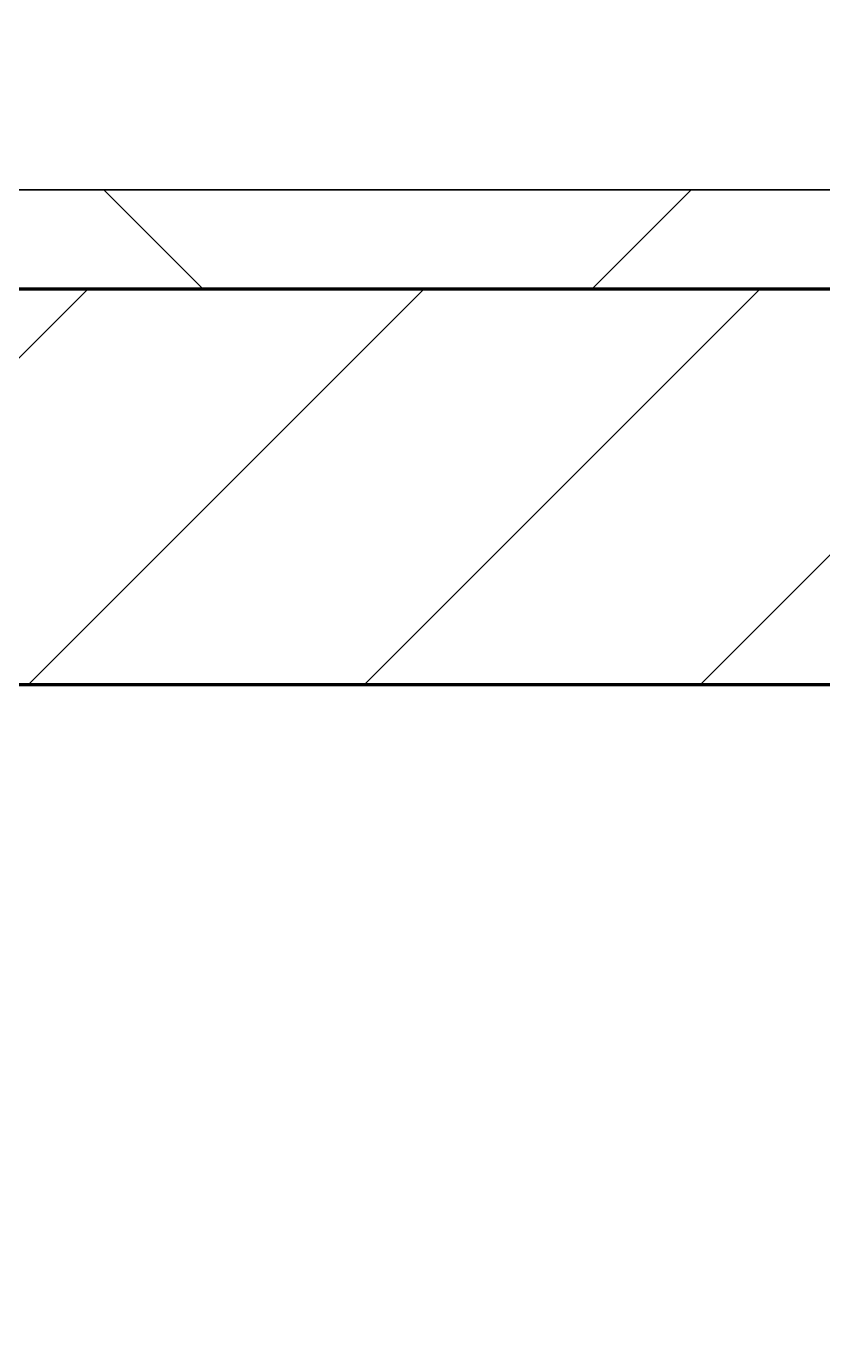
# Model space of a CAD drawing. Header units: millimetres. Extents: x -678720 to -601931, y -306 to 39239.
# Drawn here: x -670312 to -669910, y 3597 to 4262 of the extents above; entities that cross this region are included whole.
import ezdxf
from ezdxf.xclip import XClip

# ---------------------------------------------------------------- set-up
doc = ezdxf.new("R2010")
doc.units = ezdxf.units.MM
doc.header["$XCLIPFRAME"] = 0
for name, color, linetype, lineweight in [('A-GLAZ-CURT', 2, 'Continuous', 9), ('A-WALL', 5, 'Continuous', 35), ('A-WALL-FNSH', 2, 'Continuous', 35), ('A-WALL-PATT', 1, 'Continuous', 35)]:
    doc.layers.add(name, color=color, linetype=linetype, lineweight=lineweight)
doc.layers.add('A11_ALU.SOLID SHEET', color=2, linetype='Continuous')

# ---------------------------------------------------------------- blocks, each defined once
blk = doc.blocks.new('PPLS-PP19_Custom Tile Pattern - Custom Tile Pattern-V102-4234-01 ENLARGED MULTI-PURPOSE LEVEL - REFLECTED CEILING PLAN - SHEET 5')
at = {"layer": 'A-GLAZ-CURT'}
for p, q in [((-300, 0), (300, 0)), ((300, 0), (-300, 0)), ((195.99, 0), (213.31, 0)), ((213.31, 0), (195.99, 0)), ((230.06, 0), (300, 0)), ((-300, -50), (300, -50)), ((300, -50), (-300, -50))]:
    blk.add_line(p, q, dxfattribs=at)
for points, knots in [([(-26.75, 0), (-27.82, 0), (-36.18, 0), (-53.55, 0), (-78.2, 0), (-110.94, 0), (-130.52, 0), (-147.74, 0), (-149.07, 0)], [-8718.362214, -8718.362214, -8718.362214, -8718.362214, -8532.293389, -8073.216054, -7508.296369, -7004.680444, -6449.282163, -6277.220794, -6277.220794, -6277.220794, -6277.220794]), ([(-118.72, 0), (-116.88, 0), (-106.17, 0), (-86.68, 0), (-63.44, 0), (-54.4, 0), (-48.53, 0), (-30.79, 0), (-18.03, 0), (5.06, 0), (11.29, 0), (13.14, 0)], [-5090.284302, -5090.284302, -5090.284302, -5090.284302, -4994.692869, -4542.524482, -4008.285538, -3689.699207, -3546.54457, -3315.260113, -2864.387349, -2439.246196, -2248.541881, -2248.541881, -2248.541881, -2248.541881]), ([(-115.82, 0), (-114.96, 0), (-110.41, 0), (-96.78, 0), (-71.33, 0), (-42.53, 0), (-12.78, 0), (4.23, 0), (9.64, 0), (10.14, 0), (10.18, 0)], [-5724.064692, -5724.064692, -5724.064692, -5724.064692, -5430.283136, -5103.229623, -4799.173296, -4065.652676, -3589.737505, -3285.047089, -3066.359526, -3044.715262, -3044.715262, -3044.715262, -3044.715262]), ([(9.32, 0), (9.08, 0), (7.65, 0), (2.57, 0), (-12.23, 0), (-25.64, 0), (-40, 0), (-56.24, 0), (-75.59, 0), (-94, 0), (-112.01, 0), (-114.94, 0), (-115.63, 0)], [-2922.926651, -2922.926651, -2922.926651, -2922.926651, -2882.788014, -2720.818881, -2518.50168, -2125.455881, -1792.521578, -1466.981642, -1208.454564, -789.402658, -501.969187, -243.577221, -243.577221, -243.577221, -243.577221]), ([(-66.39, 0), (-66.39, 0), (-63.63, 0), (-53.63, 0), (-34.42, 0), (-29.82, 0), (-29.19, 0)], [-2493.31794, -2493.31794, -2493.31794, -2493.31794, -2315.303971, -1809.437387, -963.711516, -666.19313, -666.19313, -666.19313, -666.19313]), ([(12.41, 0), (4.53, 0), (-17.98, 0), (-47.42, 0), (-65.77, 0), (-66.37, 0), (-66.38, 0)], [-4163.707062, -4163.707062, -4163.707062, -4163.707062, -3745.412743, -2981.410125, -2542.574734, -2498.224237, -2498.224237, -2498.224237, -2498.224237]), ([(-29.03, 0), (-33.97, 0), (-41.92, 0), (-49.84, 0), (-52.79, 0)], [-2680.714891, -2680.714891, -2680.714891, -2680.714891, -2413.671296, -2258.482829, -2258.482829, -2258.482829, -2258.482829]), ([(-51.99, 0), (-50.59, 0), (-44.34, 0), (-36.49, 0), (-33.57, 0), (-29.94, 0), (-28.57, 0)], [-750.600169, -750.600169, -750.600169, -750.600169, -651.549973, -296.515819, -83.513472, 0, 0, 0, 0]), ([(76.63, 0), (74.8, 0), (67.65, 0), (53.52, 0), (37, 0), (24.07, 0), (12.82, 0), (-2.9, 0), (-20.62, 0), (-32.81, 0), (-44.85, 0), (-51.43, 0), (-51.79, 0)], [-3095.572228, -3095.572228, -3095.572228, -3095.572228, -2950.589685, -2634.532728, -2313.748533, -2106.613311, -1925.670641, -1617.263037, -1290.787923, -1039.307308, -819.71621, -644.910881, -644.910881, -644.910881, -644.910881]), ([(-36.78, 0), (-32.43, 0), (-19.22, 0), (8.83, 0), (43.36, 0), (68.39, 0), (77.75, 0), (79.07, 0)], [-6191.144455, -6191.144455, -6191.144455, -6191.144455, -5862.463379, -5340.621928, -4573.028122, -4094.177415, -4004.488293, -4004.488293, -4004.488293, -4004.488293]), ([(-36.29, 0), (-36.29, 0), (-34.66, 0), (-28.88, 0), (-26.95, 0), (-26.54, 0)], [-9150.272121, -9150.272121, -9150.272121, -9150.272121, -9057.163041, -8919.836787, -8834.607043, -8834.607043, -8834.607043, -8834.607043]), ([(13.13, 0), (9.78, 0), (-1.09, 0), (-16.58, 0), (-34.76, 0), (-36.04, 0)], [-10091.549739, -10091.549739, -10091.549739, -10091.549739, -9884.23066, -9424.652049, -9182.880979, -9182.880979, -9182.880979, -9182.880979]), ([(70.61, 0), (66.16, 0), (55.8, 0), (39.61, 0), (24.74, 0), (2.64, 0), (-17.84, 0), (-30.57, 0), (-31.82, 0), (-32, 0)], [-4647.237329, -4647.237329, -4647.237329, -4647.237329, -4326.416877, -4098.545751, -3766.694881, -3333.063701, -2994.501669, -2698.150104, -2614.070998, -2614.070998, -2614.070998, -2614.070998]), ([(-30.76, 0), (-30.73, 0), (-29.99, 0), (-23.47, 0), (-15.75, 0), (-15.19, 0)], [-54176.191683, -54176.191683, -54176.191683, -54176.191683, -54157.274271, -53749.15266, -53717.791567, -53717.791567, -53717.791567, -53717.791567]), ([(-30.52, 0), (-27.11, 0), (-17.83, 0), (5.99, 0), (22.06, 0), (37.44, 0), (45.92, 0), (57.76, 0), (64.47, 0), (72.74, 0), (75.22, 0), (76.03, 0), (76.21, 0)], [-2323.618664, -2323.618664, -2323.618664, -2323.618664, -2142.497158, -1716.209403, -1206.526904, -1089.329421, -901.315459, -753.071572, -495.328968, -421.953223, -334.951786, -290.452333, -290.452333, -290.452333, -290.452333]), ([(-13, 0), (-14.35, 0), (-17.68, 0), (-25.97, 0), (-29.52, 0), (-30.21, 0)], [-55207.591944, -55207.591944, -55207.591944, -55207.591944, -54789.006179, -54461.685999, -54290.791712, -54290.791712, -54290.791712, -54290.791712]), ([(8.33, 0), (8.19, 0), (7.18, 0), (0.32, 0), (-13.89, 0), (-24.92, 0), (-29.03, 0)], [-3574.286521, -3574.286521, -3574.286521, -3574.286521, -3526.962355, -3285.499107, -2903.012179, -2680.714891, -2680.714891, -2680.714891, -2680.714891]), ([(-28.98, 0), (-28.66, 0), (-27.39, 0), (-24.45, 0), (-22.56, 0)], [-166.548282, -166.548282, -166.548282, -166.548282, -102.06493, 0, 0, 0, 0]), ([(-28.57, 0), (-26.93, 0), (-20.29, 0), (-11.45, 0), (2.08, 0), (13.15, 0), (21.24, 0), (24.62, 0), (24.72, 0), (24.72, 0)], [-5361.429781, -5361.429781, -5361.429781, -5361.429781, -5261.36855, -5050.479954, -4785.90057, -4596.498881, -4445.288762, -4384.376941, -4376.041937, -4376.041937, -4376.041937, -4376.041937]), ([(-22.56, 0), (-20.27, 0), (-17.03, 0), (-11.36, 0), (-7.66, 0), (-6.6, 0), (-6.44, 0)], [-56468.192263, -56468.192263, -56468.192263, -56468.192263, -56344.022017, -56303.229861, -56166.290093, -56124.392176, -56124.392176, -56124.392176, -56124.392176]), ([(-15.19, 0), (-13.07, 0), (7.48, 0), (42.82, 0), (88.72, 0), (120.63, 0), (138.28, 0), (138.53, 0)], [-461.142613, -461.142613, -461.142613, -461.142613, -429.606584, -390.253598, -346.313304, -291.370682, -290.5735, -290.5735, -290.5735, -290.5735]), ([(-6.54, 0), (-6.73, 0), (-7.2, 0), (-7.6, 0), (-7.79, 0)], [-56009.792147, -56009.792147, -56009.792147, -56009.792147, -55949.290093, -55895.192118, -55895.192118, -55895.192118, -55895.192118]), ([(-2.63, 0), (-2.47, 0), (-1.22, 0), (4.92, 0), (15.97, 0), (22.54, 0), (24.49, 0)], [-226.825321, -226.825321, -226.825321, -226.825321, -220.269177, -206.416616, -198.214427, -187.717507, -187.717507, -187.717507, -187.717507]), ([(79.05, 0), (72.04, 0), (57.39, 0), (35.84, 0), (12, 0), (3.08, 0), (-1.67, 0), (-2.25, 0)], [-351.133102, -351.133102, -351.133102, -351.133102, -330.153101, -307.516438, -285.83788, -246.234814, -234.646884, -234.646884, -234.646884, -234.646884]), ([(31.18, 0), (25.97, 0), (20.01, 0), (13.99, 0), (13.13, 0)], [-4496.803627, -4496.803627, -4496.803627, -4496.803627, -4222.080604, -4176.471853, -4176.471853, -4176.471853, -4176.471853]), ([(13.33, 0), (14.86, 0), (17.53, 0), (22.91, 0), (31, 0), (39.04, 0), (51.19, 0), (58.74, 0), (61.34, 0), (61.45, 0)], [-2241.864569, -2241.864569, -2241.864569, -2241.864569, -2084.094819, -1956.422387, -1818.904206, -1645.594513, -1443.202566, -1228.752106, -1120.932285, -1120.932285, -1120.932285, -1120.932285]), ([(24.69, 0), (24.54, 0), (20.99, 0), (17.32, 0), (14.32, 0), (13.42, 0)], [-4368.572414, -4368.572414, -4368.572414, -4368.572414, -4306.476363, -4080.000647, -3971.429467, -3971.429467, -3971.429467, -3971.429467]), ([(30.82, 0), (29.27, 0), (23.76, 0), (18.21, 0), (14.18, 0)], [-10462.034656, -10462.034656, -10462.034656, -10462.034656, -10363.088938, -10113.300168, -10113.300168, -10113.300168, -10113.300168]), ([(18.16, 0), (19.15, 0), (24.25, 0), (25.66, 0), (26.12, 0)], [-5700.113719, -5700.113719, -5700.113719, -5700.113719, -5554.232259, -5302.431367, -5302.431367, -5302.431367, -5302.431367]), ([(78.52, 0), (76.95, 0), (72.29, 0), (62.26, 0), (51.85, 0), (43.81, 0), (29.53, 0), (20.67, 0), (18.85, 0), (18.16, 0)], [-7033.519254, -7033.519254, -7033.519254, -7033.519254, -6924.452779, -6738.82075, -6548.303034, -6314.283804, -6135.05769, -5972.647715, -5832.674503, -5832.674503, -5832.674503, -5832.674503]), ([(27.44, 0), (27.9, 0), (29.54, 0), (38.07, 0), (53.39, 0), (70.02, 0), (77.08, 0), (78.48, 0)], [-5037.309798, -5037.309798, -5037.309798, -5037.309798, -4887.603822, -4705.298446, -4353.683244, -3960.84581, -3844.262741, -3844.262741, -3844.262741, -3844.262741]), ([(27.89, 0), (29.09, 0), (33.4, 0), (48.37, 0), (64.04, 0), (74.64, 0), (78.1, 0)], [-147.777612, -147.777612, -147.777612, -147.777612, -135.792042, -118.513713, -97.899267, -87.867769, -87.867769, -87.867769, -87.867769]), ([(53.18, 0), (53.06, 0), (52.22, 0), (44.99, 0), (36.46, 0), (30.82, 0)], [-622.740158, -622.740158, -622.740158, -622.740158, -566.066452, -360.610861, 0, 0, 0, 0]), ([(136.44, 0), (121.66, 0), (86.93, 0), (51.16, 0), (31.18, 0)], [-106.750556, -106.750556, -106.750556, -106.750556, -59.610984, 0, 0, 0, 0]), ([(168.37, 0), (167.68, 0), (162.47, 0), (147.02, 0), (109.77, 0), (76.86, 0), (57.82, 0), (46.51, 0), (41.18, 0), (36.02, 0), (35.54, 0), (35.54, 0)], [-543.375029, -543.375029, -543.375029, -543.375029, -530.793311, -458.593899, -401.860199, -357.622665, -341.267687, -334.000314, -326.15566, -319.318397, -317.489778, -317.489778, -317.489778, -317.489778]), ([(36.29, 0), (37.77, 0), (48.82, 0), (61.33, 0), (72.79, 0), (79.05, 0)], [-314.598523, -314.598523, -314.598523, -314.598523, -305.899624, -287.17622, -263.636992, -263.636992, -263.636992, -263.636992]), ([(61.47, 0), (61.47, 0), (61.21, 0), (54.61, 0), (53.71, 0), (53.56, 0)], [-1113.311073, -1113.311073, -1113.311073, -1113.311073, -1096.402191, -891.204116, -747.28819, -747.28819, -747.28819, -747.28819]), ([(76.22, 0), (75.58, 0), (73.64, 0), (71.05, 0), (70.61, 0)], [-193.634889, -193.634889, -193.634889, -193.634889, -31.537676, 0, 0, 0, 0]), ([(79.05, 0), (87.04, 0), (103.36, 0), (116.36, 0), (128.63, 0), (128.95, 0)], [-86.946614, -86.946614, -86.946614, -86.946614, -63.759246, -39.050993, -35.895543, -35.895543, -35.895543, -35.895543]), ([(114.39, 0), (114.2, 0), (112.08, 0), (105.42, 0), (92.38, 0), (86.63, 0), (80.33, 0), (79.08, 0)], [-8148.58938, -8148.58938, -8148.58938, -8148.58938, -8105.191388, -7723.759874, -7531.75727, -7135.649961, -7046.698145, -7046.698145, -7046.698145, -7046.698145]), ([(79.16, 0), (79.91, 0), (84.97, 0), (86.01, 0), (92.51, 0), (94.33, 0)], [-3825.014188, -3825.014188, -3825.014188, -3825.014188, -3759.045785, -3336.541051, -2783.776468, -2783.776468, -2783.776468, -2783.776468]), ([(79.6, 0), (83.17, 0), (101.04, 0), (124.45, 0), (132.42, 0), (134.6, 0)], [-262.939312, -262.939312, -262.939312, -262.939312, -249.500363, -194.761443, -152.241002, -152.241002, -152.241002, -152.241002]), ([(103.09, 0), (101.08, 0), (93.42, 0), (85.62, 0), (79.89, 0)], [-375.435014, -375.435014, -375.435014, -375.435014, -369.147452, -351.970326, -351.970326, -351.970326, -351.970326]), ([(94.4, 0), (94.4, 0), (94.64, 0), (99.11, 0), (108.97, 0), (120.79, 0), (139.94, 0), (163.31, 0), (185.23, 0), (193.62, 0), (194.69, 0), (194.79, 0)], [-2348.345796, -2348.345796, -2348.345796, -2348.345796, -2310.419338, -2233.599744, -2052.234781, -1843.028543, -1530.39897, -1095.004608, -529.74427, -295.064701, -265.121568, -265.121568, -265.121568, -265.121568]), ([(129.02, 0), (129.02, 0), (124.41, 0), (122.35, 0), (114.96, 0), (108.04, 0), (103.09, 0)], [-35.386604, -35.386604, -35.386604, -35.386604, -31.430235, -22.807238, -15.488593, 0, 0, 0, 0]), ([(157.9, 0), (156.77, 0), (151.67, 0), (143.29, 0), (134.04, 0), (126.24, 0), (118.6, 0), (114.23, 0), (111.98, 0), (105.66, 0), (105.23, 0), (105.23, 0)], [-10292.955006, -10292.955006, -10292.955006, -10292.955006, -10098.273015, -9847.788484, -9677.714971, -9567.007022, -9453.21225, -9220.200448, -9012.77275, -8966.157302, -8929.495943, -8929.495943, -8929.495943, -8929.495943]), ([(105.26, 0), (105.52, 0), (111.01, 0), (112.65, 0), (113.59, 0)], [-8920.561005, -8920.561005, -8920.561005, -8920.561005, -8814.835624, -8577.462505, -8577.462505, -8577.462505, -8577.462505]), ([(128.58, 0), (128.8, 0), (130.16, 0), (136.56, 0), (142.32, 0), (144.96, 0)], [-633.326174, -633.326174, -633.326174, -633.326174, -627.736123, -618.981161, -611.353534, -611.353534, -611.353534, -611.353534]), ([(137.1, 0), (136, 0), (133.64, 0), (129.87, 0), (129.11, 0)], [-670.405967, -670.405967, -670.405967, -670.405967, -651.020627, -640.742133, -640.742133, -640.742133, -640.742133]), ([(145.25, 0), (148.36, 0), (154.47, 0), (161.24, 0), (162.19, 0), (162.75, 0)], [-611.078298, -611.078298, -611.078298, -611.078298, -602.094757, -592.980799, -581.414464, -581.414464, -581.414464, -581.414464]), ([(193.8, 0), (193.33, 0), (190.11, 0), (183.13, 0), (171, 0), (161.95, 0), (161.28, 0), (158.35, 0), (157.85, 0), (157.77, 0)], [-11665.349007, -11665.349007, -11665.349007, -11665.349007, -11565.880756, -11105.624034, -10839.086983, -10768.332124, -10666.779182, -10580.760289, -10550.278881, -10550.278881, -10550.278881, -10550.278881]), ([(276.81, 0), (271.06, 0), (246.47, 0), (207.11, 0), (177.41, 0), (159.34, 0), (158.33, 0), (158.3, 0)], [-261.983745, -261.983745, -261.983745, -261.983745, -244.693688, -187.987675, -143.776725, -129.632772, -123.352749, -123.352749, -123.352749, -123.352749]), ([(159.07, 0), (159.13, 0), (160.84, 0), (165.21, 0), (174.15, 0), (185.98, 0), (208.82, 0), (219.42, 0), (230.06, 0)], [-115.643202, -115.643202, -115.643202, -115.643202, -114.681583, -87.660824, -65.295536, -41.623857, -24.459831, 0, 0, 0, 0]), ([(162.75, 0), (165.4, 0), (170.91, 0), (172.61, 0), (172.61, 0)], [-111.264224, -111.264224, -111.264224, -111.264224, -56.742688, -19.085662, -19.085662, -19.085662, -19.085662]), ([(247.1, 0), (246.76, 0), (245.04, 0), (238.34, 0), (226.56, 0), (221.1, 0), (200.27, 0), (182.99, 0), (174.27, 0), (169.67, 0), (168.99, 0)], [-9649.085549, -9649.085549, -9649.085549, -9649.085549, -9581.591397, -9406.094246, -9221.510254, -9016.44624, -8717.832359, -8253.978395, -8152.463617, -8069.855175, -8069.855175, -8069.855175, -8069.855175]), ([(215.22, 0), (214.62, 0), (210.55, 0), (203.98, 0), (187.54, 0), (175.3, 0), (169.49, 0)], [-203.825446, -203.825446, -203.825446, -203.825446, -198.527383, -184.406837, -162.427601, -142.916156, -142.916156, -142.916156, -142.916156]), ([(171.51, 0), (176.48, 0), (193.23, 0), (201.73, 0), (208.81, 0), (213.9, 0), (241.96, 0), (266.73, 0), (281.71, 0), (291.71, 0), (296.52, 0), (297.86, 0), (298.09, 0)], [-7971.819559, -7971.819559, -7971.819559, -7971.819559, -7784.112253, -7606.717214, -7289.299508, -7042.621073, -6582.165592, -6068.460911, -5766.029927, -5566.724884, -5280.360606, -5199.253518, -5199.253518, -5199.253518, -5199.253518]), ([(172.07, 0), (177.66, 0), (187.87, 0), (201.08, 0), (207.47, 0), (213.96, 0), (215.11, 0)], [-255.364076, -255.364076, -255.364076, -255.364076, -237.955587, -223.92608, -215.862851, -208.75215, -208.75215, -208.75215, -208.75215]), ([(300, 0), (288.22, 0), (262, 0), (230.43, 0), (219.94, 0), (219.02, 0)], [-12528.858583, -12528.858583, -12528.858583, -12528.858583, -11905.454923, -11162.864862, -10856.732305, -10856.732305, -10856.732305, -10856.732305]), ([(219.9, 0), (220.86, 0), (227.84, 0), (242.06, 0), (246.54, 0), (246.96, 0)], [-10670.940496, -10670.940496, -10670.940496, -10670.940496, -10511.382485, -9925.173265, -9834.877357, -9834.877357, -9834.877357, -9834.877357]), ([(284.76, 0), (284.76, 0), (285.09, 0), (287.47, 0), (293.59, 0), (297.76, 0), (300, 0)], [-4110.630118, -4110.630118, -4110.630118, -4110.630118, -4053.389046, -3959.664717, -3862.421465, -3746.95702, -3746.95702, -3746.95702, -3746.95702]), ([(297.38, 0), (295.84, 0), (291.62, 0), (285.38, 0), (284.87, 0)], [-4803.172655, -4803.172655, -4803.172655, -4803.172655, -4358.271401, -4143.037883, -4143.037883, -4143.037883, -4143.037883])]:
    blk.add_open_spline(points, degree=3, knots=knots, dxfattribs=at)
for points in [[(13.1, 0), (11.6, 0), (10.34, 0), (9.63, 0)], [(24.49, 0), (25.23, 0), (25.72, 0), (26.04, 0)], [(80.35, 0), (79.57, 0), (78.27, 0), (76.63, 0)], [(79.34, 0), (81.22, 0), (82.78, 0), (83.66, 0)], [(84.06, 0), (83.48, 0), (82.41, 0), (81.72, 0)], [(168.74, 0), (168.74, 0), (169.81, 0), (171.51, 0)], [(195.11, 0), (194.91, 0), (194.44, 0), (193.8, 0)], [(300, 0), (292.32, 0), (284.63, 0), (276.95, 0)]]:
    blk.add_open_spline(points, degree=3, dxfattribs=at)
blk = doc.blocks.new('PPLS-PP19_Custom Tile Pattern - Custom Tile Pattern-V103-4234-01 ENLARGED MULTI-PURPOSE LEVEL - REFLECTED CEILING PLAN - SHEET 5')
at = {"layer": 'A-GLAZ-CURT'}
for p, q in [((-300, 0), (300, 0)), ((300, 0), (-300, 0)), ((-293.07, 0), (-275.75, 0)), ((-275.75, 0), (-293.07, 0)), ((-300, -50), (300, -50)), ((300, -50), (-300, -50))]:
    blk.add_line(p, q, dxfattribs=at)
at = {"layer": 'A-GLAZ-CURT', "flags": 128}
for points in [[(-300, 0), (-291.56, 0), (-283.3, 0), (-275.2, 0), (-267.26, 0), (-259.45, 0), (-251.77, 0), (-244.2, 0), (-236.74, 0), (-229.36, 0), (-222.06, 0)], [(-191.33, 0), (-196.37, 0), (-202.58, 0), (-209.04, 0), (-215.73, 0), (-222.63, 0), (-229.72, 0), (-236.97, 0), (-244.39, 0), (-251.96, 0), (-259.67, 0), (-267.51, 0), (-275.48, 0), (-283.55, 0), (-291.73, 0), (-300, 0)]]:
    blk.add_lwpolyline(points, dxfattribs=at)
at = {"layer": 'A-GLAZ-CURT'}
for points, knots in [([(-300, 0), (-284.65, 0), (-243.99, 0), (-210.82, 0), (-192.01, 0)], [-5323.127839, -5323.127839, -5323.127839, -5323.127839, -4502.809032, -3105.157906, -3105.157906, -3105.157906, -3105.157906]), ([(-191.35, 0), (-198.72, 0), (-226.65, 0), (-262.56, 0), (-294.48, 0), (-300, 0)], [-15657.147641, -15657.147641, -15657.147641, -15657.147641, -15131.813646, -13729.592194, -13439.944408, -13439.944408, -13439.944408, -13439.944408]), ([(-137.88, 0), (-140.56, 0), (-147.66, 0), (-147.69, 0), (-158.72, 0), (-174.02, 0), (-185.59, 0), (-209.77, 0), (-232.01, 0), (-255.22, 0), (-262.59, 0), (-264.9, 0), (-265.4, 0)], [-3187.727384, -3187.727384, -3187.727384, -3187.727384, -2919.378265, -2477.344047, -2237.412286, -2029.680487, -1755.085331, -1400.429864, -858.079193, -543.655514, -208.940337, 0, 0, 0, 0]), ([(-258.6, 0), (-257.91, 0), (-254.26, 0), (-241.25, 0), (-225.99, 0), (-213.1, 0), (-202.23, 0), (-195.53, 0), (-191.86, 0)], [-5722.54675, -5722.54675, -5722.54675, -5722.54675, -5657.471696, -5413.335975, -5017.494783, -4832.723979, -4666.091899, -4455.137067, -4455.137067, -4455.137067, -4455.137067]), ([(-133.82, 0), (-135.51, 0), (-137.8, 0), (-149.31, 0), (-162.01, 0), (-177.91, 0), (-199.46, 0), (-216.65, 0), (-231.26, 0), (-233.46, 0), (-234, 0)], [-2731.647847, -2731.647847, -2731.647847, -2731.647847, -2418.507304, -2308.929706, -2113.765672, -1763.376603, -1422.553702, -978.033455, -846.069444, -682.911962, -682.911962, -682.911962, -682.911962]), ([(-233.49, 0), (-233.44, 0), (-232.38, 0), (-230.74, 0), (-225.3, 0), (-223.63, 0)], [-455.274641, -455.274641, -455.274641, -455.274641, -440.605512, -119.536984, 0, 0, 0, 0])]:
    blk.add_open_spline(points, degree=3, knots=knots, dxfattribs=at)
blk = doc.blocks.new('*U321')
at = {"layer": 'A-GLAZ-CURT'}
for name, p in [('PPLS-PP19_Custom Tile Pattern - Custom Tile Pattern-V102-4234-01 ENLARGED MULTI-PURPOSE LEVEL - REFLECTED CEILING PLAN - SHEET 5', (-37265, -5100)), ('PPLS-PP19_Custom Tile Pattern - Custom Tile Pattern-V103-4234-01 ENLARGED MULTI-PURPOSE LEVEL - REFLECTED CEILING PLAN - SHEET 5', (-36665, -5100))]:
    blk.add_blockref(name, p, dxfattribs=at)
blk = doc.blocks.new('*U743')
blk.add_lwpolyline([(21173.36, -580), (28210, -580), (28210, -6849.96), (45954.15, -6849.96), (45954.15, 600), (82995.06, 600), (83086.47, 650), (90052, 650), (90392, 990), (103159.16, 990), (103159.16, 4990), (21173.36, 4990), (21173.36, 3485.45), (21203.36, 3485.45), (21203.36, 925.54), (21173.36, 925.54), (21173.36, -580)])

msp = doc.modelspace()

# ---------------------------------------------------------------- block references
at = {"layer": 'A11_ALU.SOLID SHEET'}
ref = msp.add_blockref('*U743', (-744682.37, 3579.02), dxfattribs=at)
XClip(ref).set_block_clipping_path([(69798.6834257276, -3885.5002684942), (120965.0023936313, 33679.9972602262)])

# ---------------------------------------------------------------- next in the draw order: hatches: boundary and pattern name
at = {"layer": 'A-WALL-PATT', "lineweight": 9}
h = msp.add_hatch(dxfattribs=at)
h.set_pattern_fill('FP_3', color=256, style=0, pattern_type=2)
h.set_pattern_definition([(45, (0, 0), (-212.13203, 212.13203), []), (135, (0, 0), (-212.13203, -212.13203), [])])
h.paths.add_polyline_path([(-661708.03, 4129.02), (-661758.03, 4179.02), (-674883.69, 4179.02), (-674883.69, 4129.02), (-662226.93, 4129.02)])
h = msp.add_hatch(dxfattribs=at)
h.set_pattern_fill('FP_2', color=256, style=0, pattern_type=2)
h.set_pattern_definition([(45, (0, 0), (-84.852814, 84.852814), [])])
h.paths.add_polyline_path([(-662226.93, 3929.02), (-661508.03, 3929.02), (-661708.03, 4129.02), (-674883.69, 4129.02), (-674883.69, 3929.02), (-663281.66, 3929.02)])

# ---------------------------------------------------------------- next in the draw order: linework, layer by layer
at = {"layer": 'A-WALL', "color": 7, "lineweight": 70}
for p, q in [((-674883.69, 4129.02), (-661708.03, 4129.02)), ((-661790.87, 3929.02), (-672727.37, 3929.02))]:
    msp.add_line(p, q, dxfattribs=at)
at = {"layer": 'A-WALL-FNSH', "color": 250}
for p, q in [((-674883.69, 4179.02), (-661758.03, 4179.02)), ((-661708.03, 4129.02), (-674883.69, 4129.02))]:
    msp.add_line(p, q, dxfattribs=at)

# ---------------------------------------------------------------- next in the draw order: block references
msp.add_blockref('*U321', (-633017.37, 9279.02))

doc.saveas('drawing.dxf')
